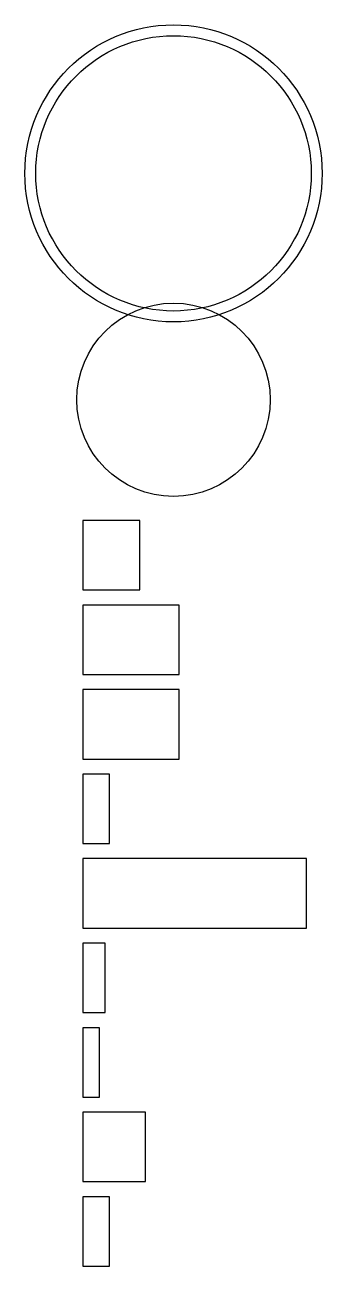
# Model space of a CAD drawing. Header units: metres. Extents: x -19 to 79, y 0 to 411.
import ezdxf

# ---------------------------------------------------------------- set-up
doc = ezdxf.new("R2010")
doc.units = ezdxf.units.M

msp = doc.modelspace()

# ---------------------------------------------------------------- linework, layer by layer
at = {"layer": 'GASKET_INNER'}
msp.add_circle((30, 362), 45.6, dxfattribs=at)
at = {"layer": 'GASKET_OUTER'}
msp.add_circle((30, 362), 49.2, dxfattribs=at)
at = {"layer": 'LINER_PANEL'}
for p, q in [((18.829, 247), (0, 247)), ((0, 247), (0, 224)), ((18.829, 224), (18.829, 247)), ((0, 224), (18.829, 224)), ((31.854, 219), (0, 219)), ((0, 219), (0, 196)), ((31.854, 196), (31.854, 219)), ((0, 196), (31.854, 196)), ((31.854, 191), (0, 191)), ((0, 191), (0, 168)), ((31.854, 168), (31.854, 191)), ((0, 168), (31.854, 168)), ((8.868, 163), (0, 163)), ((0, 163), (0, 140)), ((8.868, 140), (8.868, 163)), ((0, 140), (8.868, 140)), ((73.995, 135), (0, 135)), ((0, 135), (0, 112)), ((73.995, 112), (73.995, 135)), ((0, 112), (73.995, 112)), ((7.336, 107), (0, 107)), ((0, 107), (0, 84)), ((7.336, 84), (7.336, 107)), ((0, 84), (7.336, 84)), ((5.461, 79), (0, 79)), ((0, 79), (0, 56)), ((5.461, 56), (5.461, 79)), ((0, 56), (5.461, 56)), ((20.785, 51), (0, 51)), ((0, 51), (0, 28)), ((20.785, 28), (20.785, 51)), ((0, 28), (20.785, 28)), ((8.868, 23), (0, 23)), ((0, 23), (0, 0)), ((8.868, 0), (8.868, 23)), ((0, 0), (8.868, 0))]:
    msp.add_line(p, q, dxfattribs=at)
at = {"layer": 'MESH_SEPTUM_DISC'}
msp.add_circle((30, 287), 32, dxfattribs=at)

doc.saveas('drawing.dxf')
